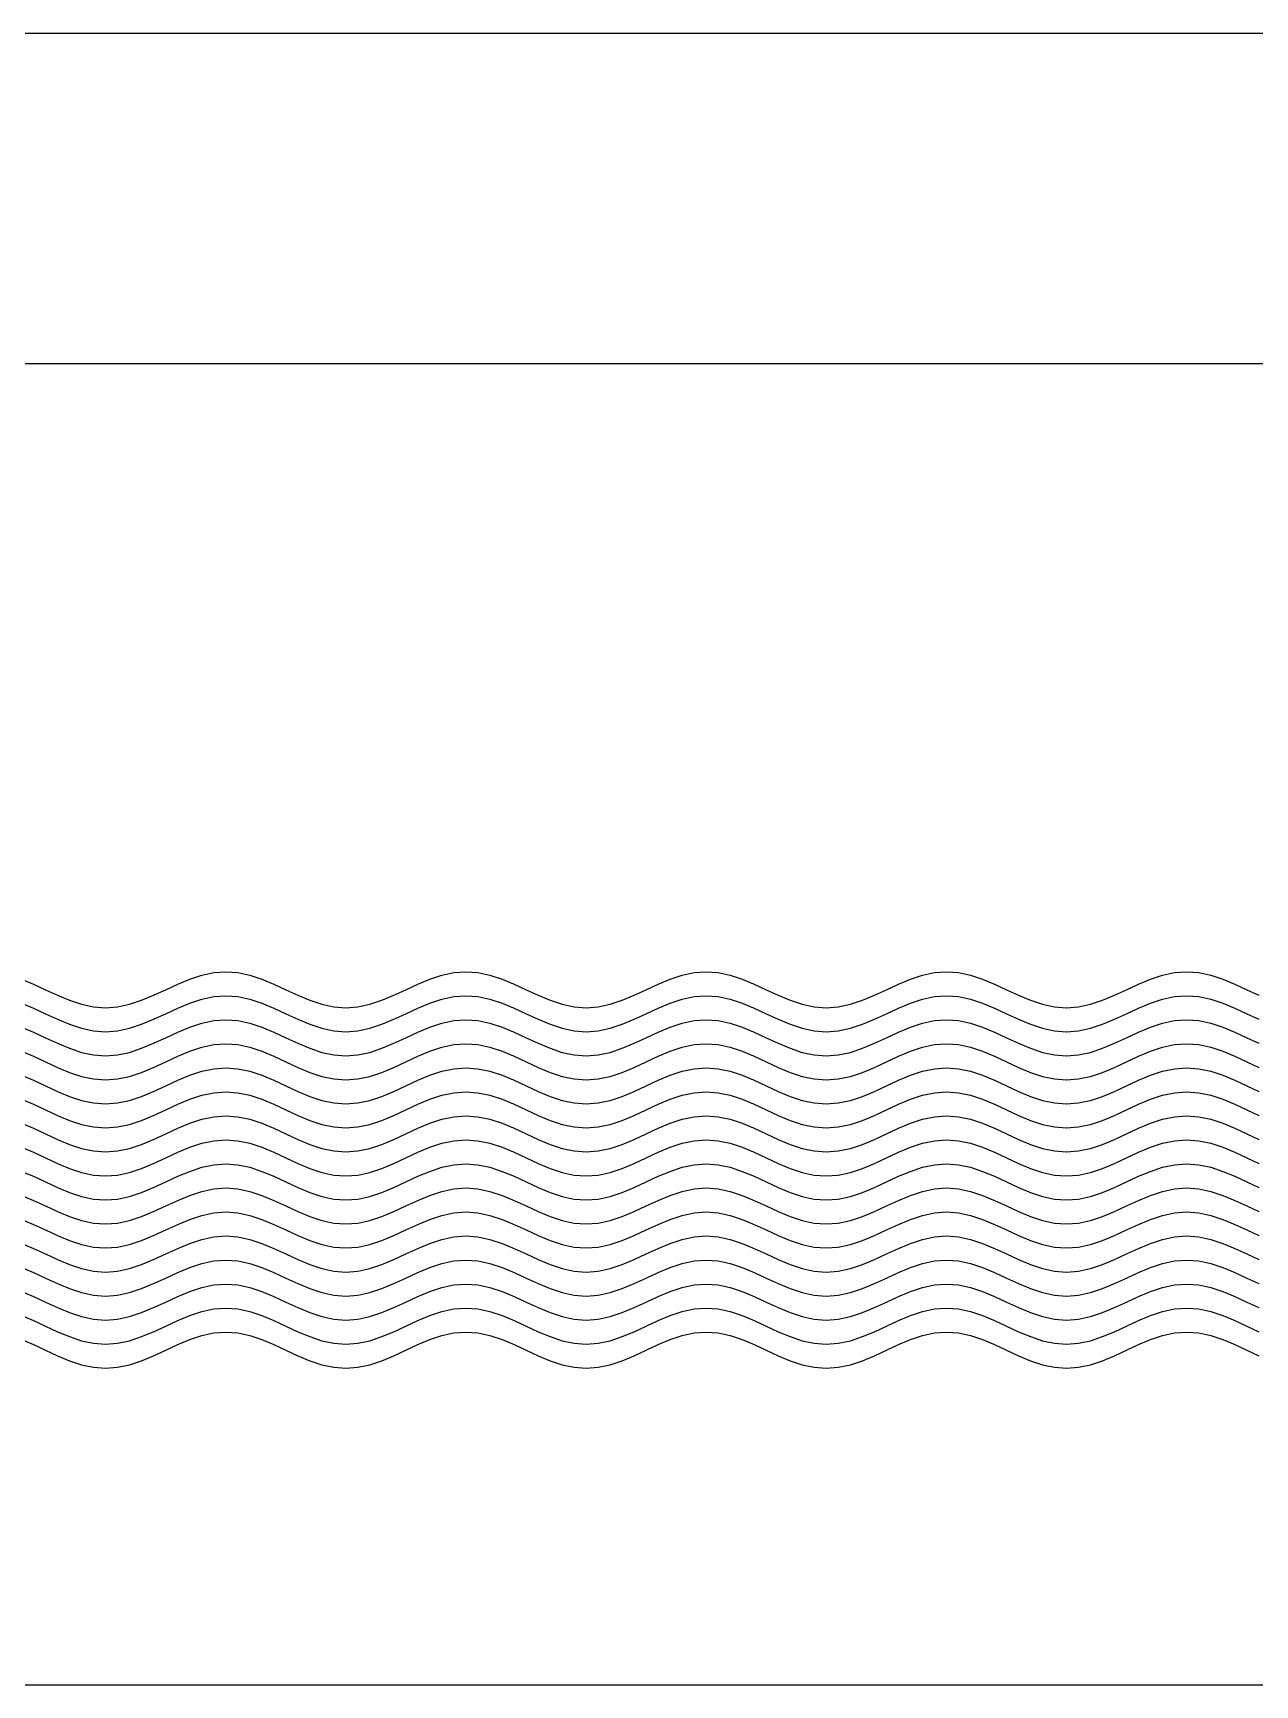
# Model space of a CAD drawing. Header units: millimetres. Extents: x -37 to 615, y -48 to 413.
# Drawn here: x 327.59 to 347.94, y 262.43 to 289.93 of the extents above; entities that cross this region are included whole.
import ezdxf

# ---------------------------------------------------------------- set-up
doc = ezdxf.new("R2010")
doc.units = ezdxf.units.MM

msp = doc.modelspace()

# ---------------------------------------------------------------- linework, layer by layer
at = {"color": 0}
for p, q in [((83.815, 289.926), (483.815, 289.926)), ((83.815, 262.426), (483.815, 262.426))]:
    msp.add_line(p, q, dxfattribs=at)
msp.add_line((83.815, 284.426), (483.815, 284.426))
at = {"color": 7}
for points in [[(327.4, 274.176), (327.6, 274.093), (327.8, 274), (328, 273.907), (328.2, 273.824), (328.4, 273.757), (328.6, 273.715), (328.8, 273.7), (329, 273.715), (329.2, 273.757), (329.4, 273.824), (329.6, 273.907), (329.8, 274), (330, 274.093), (330.2, 274.176), (330.4, 274.243), (330.6, 274.285), (330.8, 274.3), (331, 274.285), (331.2, 274.243), (331.4, 274.176), (331.6, 274.093), (331.8, 274), (332, 273.907), (332.2, 273.824), (332.4, 273.757), (332.6, 273.715), (332.8, 273.7), (333, 273.715), (333.2, 273.757), (333.4, 273.824), (333.6, 273.907), (333.8, 274), (334, 274.093), (334.2, 274.176), (334.4, 274.243), (334.6, 274.285), (334.8, 274.3), (335, 274.285), (335.2, 274.243), (335.4, 274.176), (335.6, 274.093), (335.8, 274), (336, 273.907), (336.2, 273.824), (336.4, 273.757), (336.6, 273.715), (336.8, 273.7), (337, 273.715), (337.2, 273.757), (337.4, 273.824), (337.6, 273.907), (337.8, 274), (338, 274.093), (338.2, 274.176), (338.4, 274.243), (338.6, 274.285), (338.8, 274.3), (339, 274.285), (339.2, 274.243), (339.4, 274.176), (339.6, 274.093), (339.8, 274), (340, 273.907), (340.2, 273.824), (340.4, 273.757), (340.6, 273.715), (340.8, 273.7), (341, 273.715), (341.2, 273.757), (341.4, 273.824), (341.6, 273.907), (341.8, 274), (342, 274.093), (342.2, 274.176), (342.4, 274.243), (342.6, 274.285), (342.8, 274.3), (343, 274.285), (343.2, 274.243), (343.4, 274.176), (343.6, 274.093), (343.8, 274), (344, 273.907), (344.2, 273.824), (344.4, 273.757), (344.6, 273.715), (344.8, 273.7), (345, 273.715), (345.2, 273.757), (345.4, 273.824), (345.6, 273.907), (345.8, 274), (346, 274.093), (346.2, 274.176), (346.4, 274.243), (346.6, 274.285), (346.8, 274.3), (347, 274.285), (347.2, 274.243), (347.4, 274.176), (347.6, 274.093), (347.8, 274), (348, 273.907)], [(327.4, 273.776), (327.6, 273.693), (327.8, 273.6), (328, 273.507), (328.2, 273.424), (328.4, 273.357), (328.6, 273.315), (328.8, 273.3), (329, 273.315), (329.2, 273.357), (329.4, 273.424), (329.6, 273.507), (329.8, 273.6), (330, 273.693), (330.2, 273.776), (330.4, 273.843), (330.6, 273.885), (330.8, 273.9), (331, 273.885), (331.2, 273.843), (331.4, 273.776), (331.6, 273.693), (331.8, 273.6), (332, 273.507), (332.2, 273.424), (332.4, 273.357), (332.6, 273.315), (332.8, 273.3), (333, 273.315), (333.2, 273.357), (333.4, 273.424), (333.6, 273.507), (333.8, 273.6), (334, 273.693), (334.2, 273.776), (334.4, 273.843), (334.6, 273.885), (334.8, 273.9), (335, 273.885), (335.2, 273.843), (335.4, 273.776), (335.6, 273.693), (335.8, 273.6), (336, 273.507), (336.2, 273.424), (336.4, 273.357), (336.6, 273.315), (336.8, 273.3), (337, 273.315), (337.2, 273.357), (337.4, 273.424), (337.6, 273.507), (337.8, 273.6), (338, 273.693), (338.2, 273.776), (338.4, 273.843), (338.6, 273.885), (338.8, 273.9), (339, 273.885), (339.2, 273.843), (339.4, 273.776), (339.6, 273.693), (339.8, 273.6), (340, 273.507), (340.2, 273.424), (340.4, 273.357), (340.6, 273.315), (340.8, 273.3), (341, 273.315), (341.2, 273.357), (341.4, 273.424), (341.6, 273.507), (341.8, 273.6), (342, 273.693), (342.2, 273.776), (342.4, 273.843), (342.6, 273.885), (342.8, 273.9), (343, 273.885), (343.2, 273.843), (343.4, 273.776), (343.6, 273.693), (343.8, 273.6), (344, 273.507), (344.2, 273.424), (344.4, 273.357), (344.6, 273.315), (344.8, 273.3), (345, 273.315), (345.2, 273.357), (345.4, 273.424), (345.6, 273.507), (345.8, 273.6), (346, 273.693), (346.2, 273.776), (346.4, 273.843), (346.6, 273.885), (346.8, 273.9), (347, 273.885), (347.2, 273.843), (347.4, 273.776), (347.6, 273.693), (347.8, 273.6), (348, 273.507)], [(327.4, 273.376), (327.6, 273.293), (327.8, 273.2), (328, 273.107), (328.2, 273.024), (328.4, 272.957), (328.6, 272.915), (328.8, 272.9), (329, 272.915), (329.2, 272.957), (329.4, 273.024), (329.6, 273.107), (329.8, 273.2), (330, 273.293), (330.2, 273.376), (330.4, 273.443), (330.6, 273.485), (330.8, 273.5), (331, 273.485), (331.2, 273.443), (331.4, 273.376), (331.6, 273.293), (331.8, 273.2), (332, 273.107), (332.2, 273.024), (332.4, 272.957), (332.6, 272.915), (332.8, 272.9), (333, 272.915), (333.2, 272.957), (333.4, 273.024), (333.6, 273.107), (333.8, 273.2), (334, 273.293), (334.2, 273.376), (334.4, 273.443), (334.6, 273.485), (334.8, 273.5), (335, 273.485), (335.2, 273.443), (335.4, 273.376), (335.6, 273.293), (335.8, 273.2), (336, 273.107), (336.2, 273.024), (336.4, 272.957), (336.6, 272.915), (336.8, 272.9), (337, 272.915), (337.2, 272.957), (337.4, 273.024), (337.6, 273.107), (337.8, 273.2), (338, 273.293), (338.2, 273.376), (338.4, 273.443), (338.6, 273.485), (338.8, 273.5), (339, 273.485), (339.2, 273.443), (339.4, 273.376), (339.6, 273.293), (339.8, 273.2), (340, 273.107), (340.2, 273.024), (340.4, 272.957), (340.6, 272.915), (340.8, 272.9), (341, 272.915), (341.2, 272.957), (341.4, 273.024), (341.6, 273.107), (341.8, 273.2), (342, 273.293), (342.2, 273.376), (342.4, 273.443), (342.6, 273.485), (342.8, 273.5), (343, 273.485), (343.2, 273.443), (343.4, 273.376), (343.6, 273.293), (343.8, 273.2), (344, 273.107), (344.2, 273.024), (344.4, 272.957), (344.6, 272.915), (344.8, 272.9), (345, 272.915), (345.2, 272.957), (345.4, 273.024), (345.6, 273.107), (345.8, 273.2), (346, 273.293), (346.2, 273.376), (346.4, 273.443), (346.6, 273.485), (346.8, 273.5), (347, 273.485), (347.2, 273.443), (347.4, 273.376), (347.6, 273.293), (347.8, 273.2), (348, 273.107)], [(327.4, 272.976), (327.6, 272.893), (327.8, 272.8), (328, 272.707), (328.2, 272.624), (328.4, 272.557), (328.6, 272.515), (328.8, 272.5), (329, 272.515), (329.2, 272.557), (329.4, 272.624), (329.6, 272.707), (329.8, 272.8), (330, 272.893), (330.2, 272.976), (330.4, 273.043), (330.6, 273.085), (330.8, 273.1), (331, 273.085), (331.2, 273.043), (331.4, 272.976), (331.6, 272.893), (331.8, 272.8), (332, 272.707), (332.2, 272.624), (332.4, 272.557), (332.6, 272.515), (332.8, 272.5), (333, 272.515), (333.2, 272.557), (333.4, 272.624), (333.6, 272.707), (333.8, 272.8), (334, 272.893), (334.2, 272.976), (334.4, 273.043), (334.6, 273.085), (334.8, 273.1), (335, 273.085), (335.2, 273.043), (335.4, 272.976), (335.6, 272.893), (335.8, 272.8), (336, 272.707), (336.2, 272.624), (336.4, 272.557), (336.6, 272.515), (336.8, 272.5), (337, 272.515), (337.2, 272.557), (337.4, 272.624), (337.6, 272.707), (337.8, 272.8), (338, 272.893), (338.2, 272.976), (338.4, 273.043), (338.6, 273.085), (338.8, 273.1), (339, 273.085), (339.2, 273.043), (339.4, 272.976), (339.6, 272.893), (339.8, 272.8), (340, 272.707), (340.2, 272.624), (340.4, 272.557), (340.6, 272.515), (340.8, 272.5), (341, 272.515), (341.2, 272.557), (341.4, 272.624), (341.6, 272.707), (341.8, 272.8), (342, 272.893), (342.2, 272.976), (342.4, 273.043), (342.6, 273.085), (342.8, 273.1), (343, 273.085), (343.2, 273.043), (343.4, 272.976), (343.6, 272.893), (343.8, 272.8), (344, 272.707), (344.2, 272.624), (344.4, 272.557), (344.6, 272.515), (344.8, 272.5), (345, 272.515), (345.2, 272.557), (345.4, 272.624), (345.6, 272.707), (345.8, 272.8), (346, 272.893), (346.2, 272.976), (346.4, 273.043), (346.6, 273.085), (346.8, 273.1), (347, 273.085), (347.2, 273.043), (347.4, 272.976), (347.6, 272.893), (347.8, 272.8), (348, 272.707)], [(327.4, 272.576), (327.6, 272.493), (327.8, 272.4), (328, 272.307), (328.2, 272.224), (328.4, 272.157), (328.6, 272.115), (328.8, 272.1), (329, 272.115), (329.2, 272.157), (329.4, 272.224), (329.6, 272.307), (329.8, 272.4), (330, 272.493), (330.2, 272.576), (330.4, 272.643), (330.6, 272.685), (330.8, 272.7), (331, 272.685), (331.2, 272.643), (331.4, 272.576), (331.6, 272.493), (331.8, 272.4), (332, 272.307), (332.2, 272.224), (332.4, 272.157), (332.6, 272.115), (332.8, 272.1), (333, 272.115), (333.2, 272.157), (333.4, 272.224), (333.6, 272.307), (333.8, 272.4), (334, 272.493), (334.2, 272.576), (334.4, 272.643), (334.6, 272.685), (334.8, 272.7), (335, 272.685), (335.2, 272.643), (335.4, 272.576), (335.6, 272.493), (335.8, 272.4), (336, 272.307), (336.2, 272.224), (336.4, 272.157), (336.6, 272.115), (336.8, 272.1), (337, 272.115), (337.2, 272.157), (337.4, 272.224), (337.6, 272.307), (337.8, 272.4), (338, 272.493), (338.2, 272.576), (338.4, 272.643), (338.6, 272.685), (338.8, 272.7), (339, 272.685), (339.2, 272.643), (339.4, 272.576), (339.6, 272.493), (339.8, 272.4), (340, 272.307), (340.2, 272.224), (340.4, 272.157), (340.6, 272.115), (340.8, 272.1), (341, 272.115), (341.2, 272.157), (341.4, 272.224), (341.6, 272.307), (341.8, 272.4), (342, 272.493), (342.2, 272.576), (342.4, 272.643), (342.6, 272.685), (342.8, 272.7), (343, 272.685), (343.2, 272.643), (343.4, 272.576), (343.6, 272.493), (343.8, 272.4), (344, 272.307), (344.2, 272.224), (344.4, 272.157), (344.6, 272.115), (344.8, 272.1), (345, 272.115), (345.2, 272.157), (345.4, 272.224), (345.6, 272.307), (345.8, 272.4), (346, 272.493), (346.2, 272.576), (346.4, 272.643), (346.6, 272.685), (346.8, 272.7), (347, 272.685), (347.2, 272.643), (347.4, 272.576), (347.6, 272.493), (347.8, 272.4), (348, 272.307)], [(327.4, 272.176), (327.6, 272.093), (327.8, 272), (328, 271.907), (328.2, 271.824), (328.4, 271.757), (328.6, 271.715), (328.8, 271.7), (329, 271.715), (329.2, 271.757), (329.4, 271.824), (329.6, 271.907), (329.8, 272), (330, 272.093), (330.2, 272.176), (330.4, 272.243), (330.6, 272.285), (330.8, 272.3), (331, 272.285), (331.2, 272.243), (331.4, 272.176), (331.6, 272.093), (331.8, 272), (332, 271.907), (332.2, 271.824), (332.4, 271.757), (332.6, 271.715), (332.8, 271.7), (333, 271.715), (333.2, 271.757), (333.4, 271.824), (333.6, 271.907), (333.8, 272), (334, 272.093), (334.2, 272.176), (334.4, 272.243), (334.6, 272.285), (334.8, 272.3), (335, 272.285), (335.2, 272.243), (335.4, 272.176), (335.6, 272.093), (335.8, 272), (336, 271.907), (336.2, 271.824), (336.4, 271.757), (336.6, 271.715), (336.8, 271.7), (337, 271.715), (337.2, 271.757), (337.4, 271.824), (337.6, 271.907), (337.8, 272), (338, 272.093), (338.2, 272.176), (338.4, 272.243), (338.6, 272.285), (338.8, 272.3), (339, 272.285), (339.2, 272.243), (339.4, 272.176), (339.6, 272.093), (339.8, 272), (340, 271.907), (340.2, 271.824), (340.4, 271.757), (340.6, 271.715), (340.8, 271.7), (341, 271.715), (341.2, 271.757), (341.4, 271.824), (341.6, 271.907), (341.8, 272), (342, 272.093), (342.2, 272.176), (342.4, 272.243), (342.6, 272.285), (342.8, 272.3), (343, 272.285), (343.2, 272.243), (343.4, 272.176), (343.6, 272.093), (343.8, 272), (344, 271.907), (344.2, 271.824), (344.4, 271.757), (344.6, 271.715), (344.8, 271.7), (345, 271.715), (345.2, 271.757), (345.4, 271.824), (345.6, 271.907), (345.8, 272), (346, 272.093), (346.2, 272.176), (346.4, 272.243), (346.6, 272.285), (346.8, 272.3), (347, 272.285), (347.2, 272.243), (347.4, 272.176), (347.6, 272.093), (347.8, 272), (348, 271.907)], [(327.4, 271.776), (327.6, 271.693), (327.8, 271.6), (328, 271.507), (328.2, 271.424), (328.4, 271.357), (328.6, 271.315), (328.8, 271.3), (329, 271.315), (329.2, 271.357), (329.4, 271.424), (329.6, 271.507), (329.8, 271.6), (330, 271.693), (330.2, 271.776), (330.4, 271.843), (330.6, 271.885), (330.8, 271.9), (331, 271.885), (331.2, 271.843), (331.4, 271.776), (331.6, 271.693), (331.8, 271.6), (332, 271.507), (332.2, 271.424), (332.4, 271.357), (332.6, 271.315), (332.8, 271.3), (333, 271.315), (333.2, 271.357), (333.4, 271.424), (333.6, 271.507), (333.8, 271.6), (334, 271.693), (334.2, 271.776), (334.4, 271.843), (334.6, 271.885), (334.8, 271.9), (335, 271.885), (335.2, 271.843), (335.4, 271.776), (335.6, 271.693), (335.8, 271.6), (336, 271.507), (336.2, 271.424), (336.4, 271.357), (336.6, 271.315), (336.8, 271.3), (337, 271.315), (337.2, 271.357), (337.4, 271.424), (337.6, 271.507), (337.8, 271.6), (338, 271.693), (338.2, 271.776), (338.4, 271.843), (338.6, 271.885), (338.8, 271.9), (339, 271.885), (339.2, 271.843), (339.4, 271.776), (339.6, 271.693), (339.8, 271.6), (340, 271.507), (340.2, 271.424), (340.4, 271.357), (340.6, 271.315), (340.8, 271.3), (341, 271.315), (341.2, 271.357), (341.4, 271.424), (341.6, 271.507), (341.8, 271.6), (342, 271.693), (342.2, 271.776), (342.4, 271.843), (342.6, 271.885), (342.8, 271.9), (343, 271.885), (343.2, 271.843), (343.4, 271.776), (343.6, 271.693), (343.8, 271.6), (344, 271.507), (344.2, 271.424), (344.4, 271.357), (344.6, 271.315), (344.8, 271.3), (345, 271.315), (345.2, 271.357), (345.4, 271.424), (345.6, 271.507), (345.8, 271.6), (346, 271.693), (346.2, 271.776), (346.4, 271.843), (346.6, 271.885), (346.8, 271.9), (347, 271.885), (347.2, 271.843), (347.4, 271.776), (347.6, 271.693), (347.8, 271.6), (348, 271.507)], [(327.4, 271.376), (327.6, 271.293), (327.8, 271.2), (328, 271.107), (328.2, 271.024), (328.4, 270.957), (328.6, 270.915), (328.8, 270.9), (329, 270.915), (329.2, 270.957), (329.4, 271.024), (329.6, 271.107), (329.8, 271.2), (330, 271.293), (330.2, 271.376), (330.4, 271.443), (330.6, 271.485), (330.8, 271.5), (331, 271.485), (331.2, 271.443), (331.4, 271.376), (331.6, 271.293), (331.8, 271.2), (332, 271.107), (332.2, 271.024), (332.4, 270.957), (332.6, 270.915), (332.8, 270.9), (333, 270.915), (333.2, 270.957), (333.4, 271.024), (333.6, 271.107), (333.8, 271.2), (334, 271.293), (334.2, 271.376), (334.4, 271.443), (334.6, 271.485), (334.8, 271.5), (335, 271.485), (335.2, 271.443), (335.4, 271.376), (335.6, 271.293), (335.8, 271.2), (336, 271.107), (336.2, 271.024), (336.4, 270.957), (336.6, 270.915), (336.8, 270.9), (337, 270.915), (337.2, 270.957), (337.4, 271.024), (337.6, 271.107), (337.8, 271.2), (338, 271.293), (338.2, 271.376), (338.4, 271.443), (338.6, 271.485), (338.8, 271.5), (339, 271.485), (339.2, 271.443), (339.4, 271.376), (339.6, 271.293), (339.8, 271.2), (340, 271.107), (340.2, 271.024), (340.4, 270.957), (340.6, 270.915), (340.8, 270.9), (341, 270.915), (341.2, 270.957), (341.4, 271.024), (341.6, 271.107), (341.8, 271.2), (342, 271.293), (342.2, 271.376), (342.4, 271.443), (342.6, 271.485), (342.8, 271.5), (343, 271.485), (343.2, 271.443), (343.4, 271.376), (343.6, 271.293), (343.8, 271.2), (344, 271.107), (344.2, 271.024), (344.4, 270.957), (344.6, 270.915), (344.8, 270.9), (345, 270.915), (345.2, 270.957), (345.4, 271.024), (345.6, 271.107), (345.8, 271.2), (346, 271.293), (346.2, 271.376), (346.4, 271.443), (346.6, 271.485), (346.8, 271.5), (347, 271.485), (347.2, 271.443), (347.4, 271.376), (347.6, 271.293), (347.8, 271.2), (348, 271.107)], [(327.4, 270.976), (327.6, 270.893), (327.8, 270.8), (328, 270.707), (328.2, 270.624), (328.4, 270.557), (328.6, 270.515), (328.8, 270.5), (329, 270.515), (329.2, 270.557), (329.4, 270.624), (329.6, 270.707), (329.8, 270.8), (330, 270.893), (330.2, 270.976), (330.4, 271.043), (330.6, 271.085), (330.8, 271.1), (331, 271.085), (331.2, 271.043), (331.4, 270.976), (331.6, 270.893), (331.8, 270.8), (332, 270.707), (332.2, 270.624), (332.4, 270.557), (332.6, 270.515), (332.8, 270.5), (333, 270.515), (333.2, 270.557), (333.4, 270.624), (333.6, 270.707), (333.8, 270.8), (334, 270.893), (334.2, 270.976), (334.4, 271.043), (334.6, 271.085), (334.8, 271.1), (335, 271.085), (335.2, 271.043), (335.4, 270.976), (335.6, 270.893), (335.8, 270.8), (336, 270.707), (336.2, 270.624), (336.4, 270.557), (336.6, 270.515), (336.8, 270.5), (337, 270.515), (337.2, 270.557), (337.4, 270.624), (337.6, 270.707), (337.8, 270.8), (338, 270.893), (338.2, 270.976), (338.4, 271.043), (338.6, 271.085), (338.8, 271.1), (339, 271.085), (339.2, 271.043), (339.4, 270.976), (339.6, 270.893), (339.8, 270.8), (340, 270.707), (340.2, 270.624), (340.4, 270.557), (340.6, 270.515), (340.8, 270.5), (341, 270.515), (341.2, 270.557), (341.4, 270.624), (341.6, 270.707), (341.8, 270.8), (342, 270.893), (342.2, 270.976), (342.4, 271.043), (342.6, 271.085), (342.8, 271.1), (343, 271.085), (343.2, 271.043), (343.4, 270.976), (343.6, 270.893), (343.8, 270.8), (344, 270.707), (344.2, 270.624), (344.4, 270.557), (344.6, 270.515), (344.8, 270.5), (345, 270.515), (345.2, 270.557), (345.4, 270.624), (345.6, 270.707), (345.8, 270.8), (346, 270.893), (346.2, 270.976), (346.4, 271.043), (346.6, 271.085), (346.8, 271.1), (347, 271.085), (347.2, 271.043), (347.4, 270.976), (347.6, 270.893), (347.8, 270.8), (348, 270.707)], [(327.4, 270.576), (327.6, 270.493), (327.8, 270.4), (328, 270.307), (328.2, 270.224), (328.4, 270.157), (328.6, 270.115), (328.8, 270.1), (329, 270.115), (329.2, 270.157), (329.4, 270.224), (329.6, 270.307), (329.8, 270.4), (330, 270.493), (330.2, 270.576), (330.4, 270.643), (330.6, 270.685), (330.8, 270.7), (331, 270.685), (331.2, 270.643), (331.4, 270.576), (331.6, 270.493), (331.8, 270.4), (332, 270.307), (332.2, 270.224), (332.4, 270.157), (332.6, 270.115), (332.8, 270.1), (333, 270.115), (333.2, 270.157), (333.4, 270.224), (333.6, 270.307), (333.8, 270.4), (334, 270.493), (334.2, 270.576), (334.4, 270.643), (334.6, 270.685), (334.8, 270.7), (335, 270.685), (335.2, 270.643), (335.4, 270.576), (335.6, 270.493), (335.8, 270.4), (336, 270.307), (336.2, 270.224), (336.4, 270.157), (336.6, 270.115), (336.8, 270.1), (337, 270.115), (337.2, 270.157), (337.4, 270.224), (337.6, 270.307), (337.8, 270.4), (338, 270.493), (338.2, 270.576), (338.4, 270.643), (338.6, 270.685), (338.8, 270.7), (339, 270.685), (339.2, 270.643), (339.4, 270.576), (339.6, 270.493), (339.8, 270.4), (340, 270.307), (340.2, 270.224), (340.4, 270.157), (340.6, 270.115), (340.8, 270.1), (341, 270.115), (341.2, 270.157), (341.4, 270.224), (341.6, 270.307), (341.8, 270.4), (342, 270.493), (342.2, 270.576), (342.4, 270.643), (342.6, 270.685), (342.8, 270.7), (343, 270.685), (343.2, 270.643), (343.4, 270.576), (343.6, 270.493), (343.8, 270.4), (344, 270.307), (344.2, 270.224), (344.4, 270.157), (344.6, 270.115), (344.8, 270.1), (345, 270.115), (345.2, 270.157), (345.4, 270.224), (345.6, 270.307), (345.8, 270.4), (346, 270.493), (346.2, 270.576), (346.4, 270.643), (346.6, 270.685), (346.8, 270.7), (347, 270.685), (347.2, 270.643), (347.4, 270.576), (347.6, 270.493), (347.8, 270.4), (348, 270.307)], [(327.4, 270.176), (327.6, 270.093), (327.8, 270), (328, 269.907), (328.2, 269.824), (328.4, 269.757), (328.6, 269.715), (328.8, 269.7), (329, 269.715), (329.2, 269.757), (329.4, 269.824), (329.6, 269.907), (329.8, 270), (330, 270.093), (330.2, 270.176), (330.4, 270.243), (330.6, 270.285), (330.8, 270.3), (331, 270.285), (331.2, 270.243), (331.4, 270.176), (331.6, 270.093), (331.8, 270), (332, 269.907), (332.2, 269.824), (332.4, 269.757), (332.6, 269.715), (332.8, 269.7), (333, 269.715), (333.2, 269.757), (333.4, 269.824), (333.6, 269.907), (333.8, 270), (334, 270.093), (334.2, 270.176), (334.4, 270.243), (334.6, 270.285), (334.8, 270.3), (335, 270.285), (335.2, 270.243), (335.4, 270.176), (335.6, 270.093), (335.8, 270), (336, 269.907), (336.2, 269.824), (336.4, 269.757), (336.6, 269.715), (336.8, 269.7), (337, 269.715), (337.2, 269.757), (337.4, 269.824), (337.6, 269.907), (337.8, 270), (338, 270.093), (338.2, 270.176), (338.4, 270.243), (338.6, 270.285), (338.8, 270.3), (339, 270.285), (339.2, 270.243), (339.4, 270.176), (339.6, 270.093), (339.8, 270), (340, 269.907), (340.2, 269.824), (340.4, 269.757), (340.6, 269.715), (340.8, 269.7), (341, 269.715), (341.2, 269.757), (341.4, 269.824), (341.6, 269.907), (341.8, 270), (342, 270.093), (342.2, 270.176), (342.4, 270.243), (342.6, 270.285), (342.8, 270.3), (343, 270.285), (343.2, 270.243), (343.4, 270.176), (343.6, 270.093), (343.8, 270), (344, 269.907), (344.2, 269.824), (344.4, 269.757), (344.6, 269.715), (344.8, 269.7), (345, 269.715), (345.2, 269.757), (345.4, 269.824), (345.6, 269.907), (345.8, 270), (346, 270.093), (346.2, 270.176), (346.4, 270.243), (346.6, 270.285), (346.8, 270.3), (347, 270.285), (347.2, 270.243), (347.4, 270.176), (347.6, 270.093), (347.8, 270), (348, 269.907)], [(327.4, 269.776), (327.6, 269.693), (327.8, 269.6), (328, 269.507), (328.2, 269.424), (328.4, 269.357), (328.6, 269.315), (328.8, 269.3), (329, 269.315), (329.2, 269.357), (329.4, 269.424), (329.6, 269.507), (329.8, 269.6), (330, 269.693), (330.2, 269.776), (330.4, 269.843), (330.6, 269.885), (330.8, 269.9), (331, 269.885), (331.2, 269.843), (331.4, 269.776), (331.6, 269.693), (331.8, 269.6), (332, 269.507), (332.2, 269.424), (332.4, 269.357), (332.6, 269.315), (332.8, 269.3), (333, 269.315), (333.2, 269.357), (333.4, 269.424), (333.6, 269.507), (333.8, 269.6), (334, 269.693), (334.2, 269.776), (334.4, 269.843), (334.6, 269.885), (334.8, 269.9), (335, 269.885), (335.2, 269.843), (335.4, 269.776), (335.6, 269.693), (335.8, 269.6), (336, 269.507), (336.2, 269.424), (336.4, 269.357), (336.6, 269.315), (336.8, 269.3), (337, 269.315), (337.2, 269.357), (337.4, 269.424), (337.6, 269.507), (337.8, 269.6), (338, 269.693), (338.2, 269.776), (338.4, 269.843), (338.6, 269.885), (338.8, 269.9), (339, 269.885), (339.2, 269.843), (339.4, 269.776), (339.6, 269.693), (339.8, 269.6), (340, 269.507), (340.2, 269.424), (340.4, 269.357), (340.6, 269.315), (340.8, 269.3), (341, 269.315), (341.2, 269.357), (341.4, 269.424), (341.6, 269.507), (341.8, 269.6), (342, 269.693), (342.2, 269.776), (342.4, 269.843), (342.6, 269.885), (342.8, 269.9), (343, 269.885), (343.2, 269.843), (343.4, 269.776), (343.6, 269.693), (343.8, 269.6), (344, 269.507), (344.2, 269.424), (344.4, 269.357), (344.6, 269.315), (344.8, 269.3), (345, 269.315), (345.2, 269.357), (345.4, 269.424), (345.6, 269.507), (345.8, 269.6), (346, 269.693), (346.2, 269.776), (346.4, 269.843), (346.6, 269.885), (346.8, 269.9), (347, 269.885), (347.2, 269.843), (347.4, 269.776), (347.6, 269.693), (347.8, 269.6), (348, 269.507)], [(327.4, 269.376), (327.6, 269.293), (327.8, 269.2), (328, 269.107), (328.2, 269.024), (328.4, 268.957), (328.6, 268.915), (328.8, 268.9), (329, 268.915), (329.2, 268.957), (329.4, 269.024), (329.6, 269.107), (329.8, 269.2), (330, 269.293), (330.2, 269.376), (330.4, 269.443), (330.6, 269.485), (330.8, 269.5), (331, 269.485), (331.2, 269.443), (331.4, 269.376), (331.6, 269.293), (331.8, 269.2), (332, 269.107), (332.2, 269.024), (332.4, 268.957), (332.6, 268.915), (332.8, 268.9), (333, 268.915), (333.2, 268.957), (333.4, 269.024), (333.6, 269.107), (333.8, 269.2), (334, 269.293), (334.2, 269.376), (334.4, 269.443), (334.6, 269.485), (334.8, 269.5), (335, 269.485), (335.2, 269.443), (335.4, 269.376), (335.6, 269.293), (335.8, 269.2), (336, 269.107), (336.2, 269.024), (336.4, 268.957), (336.6, 268.915), (336.8, 268.9), (337, 268.915), (337.2, 268.957), (337.4, 269.024), (337.6, 269.107), (337.8, 269.2), (338, 269.293), (338.2, 269.376), (338.4, 269.443), (338.6, 269.485), (338.8, 269.5), (339, 269.485), (339.2, 269.443), (339.4, 269.376), (339.6, 269.293), (339.8, 269.2), (340, 269.107), (340.2, 269.024), (340.4, 268.957), (340.6, 268.915), (340.8, 268.9), (341, 268.915), (341.2, 268.957), (341.4, 269.024), (341.6, 269.107), (341.8, 269.2), (342, 269.293), (342.2, 269.376), (342.4, 269.443), (342.6, 269.485), (342.8, 269.5), (343, 269.485), (343.2, 269.443), (343.4, 269.376), (343.6, 269.293), (343.8, 269.2), (344, 269.107), (344.2, 269.024), (344.4, 268.957), (344.6, 268.915), (344.8, 268.9), (345, 268.915), (345.2, 268.957), (345.4, 269.024), (345.6, 269.107), (345.8, 269.2), (346, 269.293), (346.2, 269.376), (346.4, 269.443), (346.6, 269.485), (346.8, 269.5), (347, 269.485), (347.2, 269.443), (347.4, 269.376), (347.6, 269.293), (347.8, 269.2), (348, 269.107)], [(327.4, 268.976), (327.6, 268.893), (327.8, 268.8), (328, 268.707), (328.2, 268.624), (328.4, 268.557), (328.6, 268.515), (328.8, 268.5), (329, 268.515), (329.2, 268.557), (329.4, 268.624), (329.6, 268.707), (329.8, 268.8), (330, 268.893), (330.2, 268.976), (330.4, 269.043), (330.6, 269.085), (330.8, 269.1), (331, 269.085), (331.2, 269.043), (331.4, 268.976), (331.6, 268.893), (331.8, 268.8), (332, 268.707), (332.2, 268.624), (332.4, 268.557), (332.6, 268.515), (332.8, 268.5), (333, 268.515), (333.2, 268.557), (333.4, 268.624), (333.6, 268.707), (333.8, 268.8), (334, 268.893), (334.2, 268.976), (334.4, 269.043), (334.6, 269.085), (334.8, 269.1), (335, 269.085), (335.2, 269.043), (335.4, 268.976), (335.6, 268.893), (335.8, 268.8), (336, 268.707), (336.2, 268.624), (336.4, 268.557), (336.6, 268.515), (336.8, 268.5), (337, 268.515), (337.2, 268.557), (337.4, 268.624), (337.6, 268.707), (337.8, 268.8), (338, 268.893), (338.2, 268.976), (338.4, 269.043), (338.6, 269.085), (338.8, 269.1), (339, 269.085), (339.2, 269.043), (339.4, 268.976), (339.6, 268.893), (339.8, 268.8), (340, 268.707), (340.2, 268.624), (340.4, 268.557), (340.6, 268.515), (340.8, 268.5), (341, 268.515), (341.2, 268.557), (341.4, 268.624), (341.6, 268.707), (341.8, 268.8), (342, 268.893), (342.2, 268.976), (342.4, 269.043), (342.6, 269.085), (342.8, 269.1), (343, 269.085), (343.2, 269.043), (343.4, 268.976), (343.6, 268.893), (343.8, 268.8), (344, 268.707), (344.2, 268.624), (344.4, 268.557), (344.6, 268.515), (344.8, 268.5), (345, 268.515), (345.2, 268.557), (345.4, 268.624), (345.6, 268.707), (345.8, 268.8), (346, 268.893), (346.2, 268.976), (346.4, 269.043), (346.6, 269.085), (346.8, 269.1), (347, 269.085), (347.2, 269.043), (347.4, 268.976), (347.6, 268.893), (347.8, 268.8), (348, 268.707)], [(327.4, 268.576), (327.6, 268.493), (327.8, 268.4), (328, 268.307), (328.2, 268.224), (328.4, 268.157), (328.6, 268.115), (328.8, 268.1), (329, 268.115), (329.2, 268.157), (329.4, 268.224), (329.6, 268.307), (329.8, 268.4), (330, 268.493), (330.2, 268.576), (330.4, 268.643), (330.6, 268.685), (330.8, 268.7), (331, 268.685), (331.2, 268.643), (331.4, 268.576), (331.6, 268.493), (331.8, 268.4), (332, 268.307), (332.2, 268.224), (332.4, 268.157), (332.6, 268.115), (332.8, 268.1), (333, 268.115), (333.2, 268.157), (333.4, 268.224), (333.6, 268.307), (333.8, 268.4), (334, 268.493), (334.2, 268.576), (334.4, 268.643), (334.6, 268.685), (334.8, 268.7), (335, 268.685), (335.2, 268.643), (335.4, 268.576), (335.6, 268.493), (335.8, 268.4), (336, 268.307), (336.2, 268.224), (336.4, 268.157), (336.6, 268.115), (336.8, 268.1), (337, 268.115), (337.2, 268.157), (337.4, 268.224), (337.6, 268.307), (337.8, 268.4), (338, 268.493), (338.2, 268.576), (338.4, 268.643), (338.6, 268.685), (338.8, 268.7), (339, 268.685), (339.2, 268.643), (339.4, 268.576), (339.6, 268.493), (339.8, 268.4), (340, 268.307), (340.2, 268.224), (340.4, 268.157), (340.6, 268.115), (340.8, 268.1), (341, 268.115), (341.2, 268.157), (341.4, 268.224), (341.6, 268.307), (341.8, 268.4), (342, 268.493), (342.2, 268.576), (342.4, 268.643), (342.6, 268.685), (342.8, 268.7), (343, 268.685), (343.2, 268.643), (343.4, 268.576), (343.6, 268.493), (343.8, 268.4), (344, 268.307), (344.2, 268.224), (344.4, 268.157), (344.6, 268.115), (344.8, 268.1), (345, 268.115), (345.2, 268.157), (345.4, 268.224), (345.6, 268.307), (345.8, 268.4), (346, 268.493), (346.2, 268.576), (346.4, 268.643), (346.6, 268.685), (346.8, 268.7), (347, 268.685), (347.2, 268.643), (347.4, 268.576), (347.6, 268.493), (347.8, 268.4), (348, 268.307)], [(327.4, 268.176), (327.6, 268.093), (327.8, 268), (328, 267.907), (328.2, 267.824), (328.4, 267.757), (328.6, 267.715), (328.8, 267.7), (329, 267.715), (329.2, 267.757), (329.4, 267.824), (329.6, 267.907), (329.8, 268), (330, 268.093), (330.2, 268.176), (330.4, 268.243), (330.6, 268.285), (330.8, 268.3), (331, 268.285), (331.2, 268.243), (331.4, 268.176), (331.6, 268.093), (331.8, 268), (332, 267.907), (332.2, 267.824), (332.4, 267.757), (332.6, 267.715), (332.8, 267.7), (333, 267.715), (333.2, 267.757), (333.4, 267.824), (333.6, 267.907), (333.8, 268), (334, 268.093), (334.2, 268.176), (334.4, 268.243), (334.6, 268.285), (334.8, 268.3), (335, 268.285), (335.2, 268.243), (335.4, 268.176), (335.6, 268.093), (335.8, 268), (336, 267.907), (336.2, 267.824), (336.4, 267.757), (336.6, 267.715), (336.8, 267.7), (337, 267.715), (337.2, 267.757), (337.4, 267.824), (337.6, 267.907), (337.8, 268), (338, 268.093), (338.2, 268.176), (338.4, 268.243), (338.6, 268.285), (338.8, 268.3), (339, 268.285), (339.2, 268.243), (339.4, 268.176), (339.6, 268.093), (339.8, 268), (340, 267.907), (340.2, 267.824), (340.4, 267.757), (340.6, 267.715), (340.8, 267.7), (341, 267.715), (341.2, 267.757), (341.4, 267.824), (341.6, 267.907), (341.8, 268), (342, 268.093), (342.2, 268.176), (342.4, 268.243), (342.6, 268.285), (342.8, 268.3), (343, 268.285), (343.2, 268.243), (343.4, 268.176), (343.6, 268.093), (343.8, 268), (344, 267.907), (344.2, 267.824), (344.4, 267.757), (344.6, 267.715), (344.8, 267.7), (345, 267.715), (345.2, 267.757), (345.4, 267.824), (345.6, 267.907), (345.8, 268), (346, 268.093), (346.2, 268.176), (346.4, 268.243), (346.6, 268.285), (346.8, 268.3), (347, 268.285), (347.2, 268.243), (347.4, 268.176), (347.6, 268.093), (347.8, 268), (348, 267.907)]]:
    msp.add_lwpolyline(points, dxfattribs=at)

doc.saveas('drawing.dxf')
